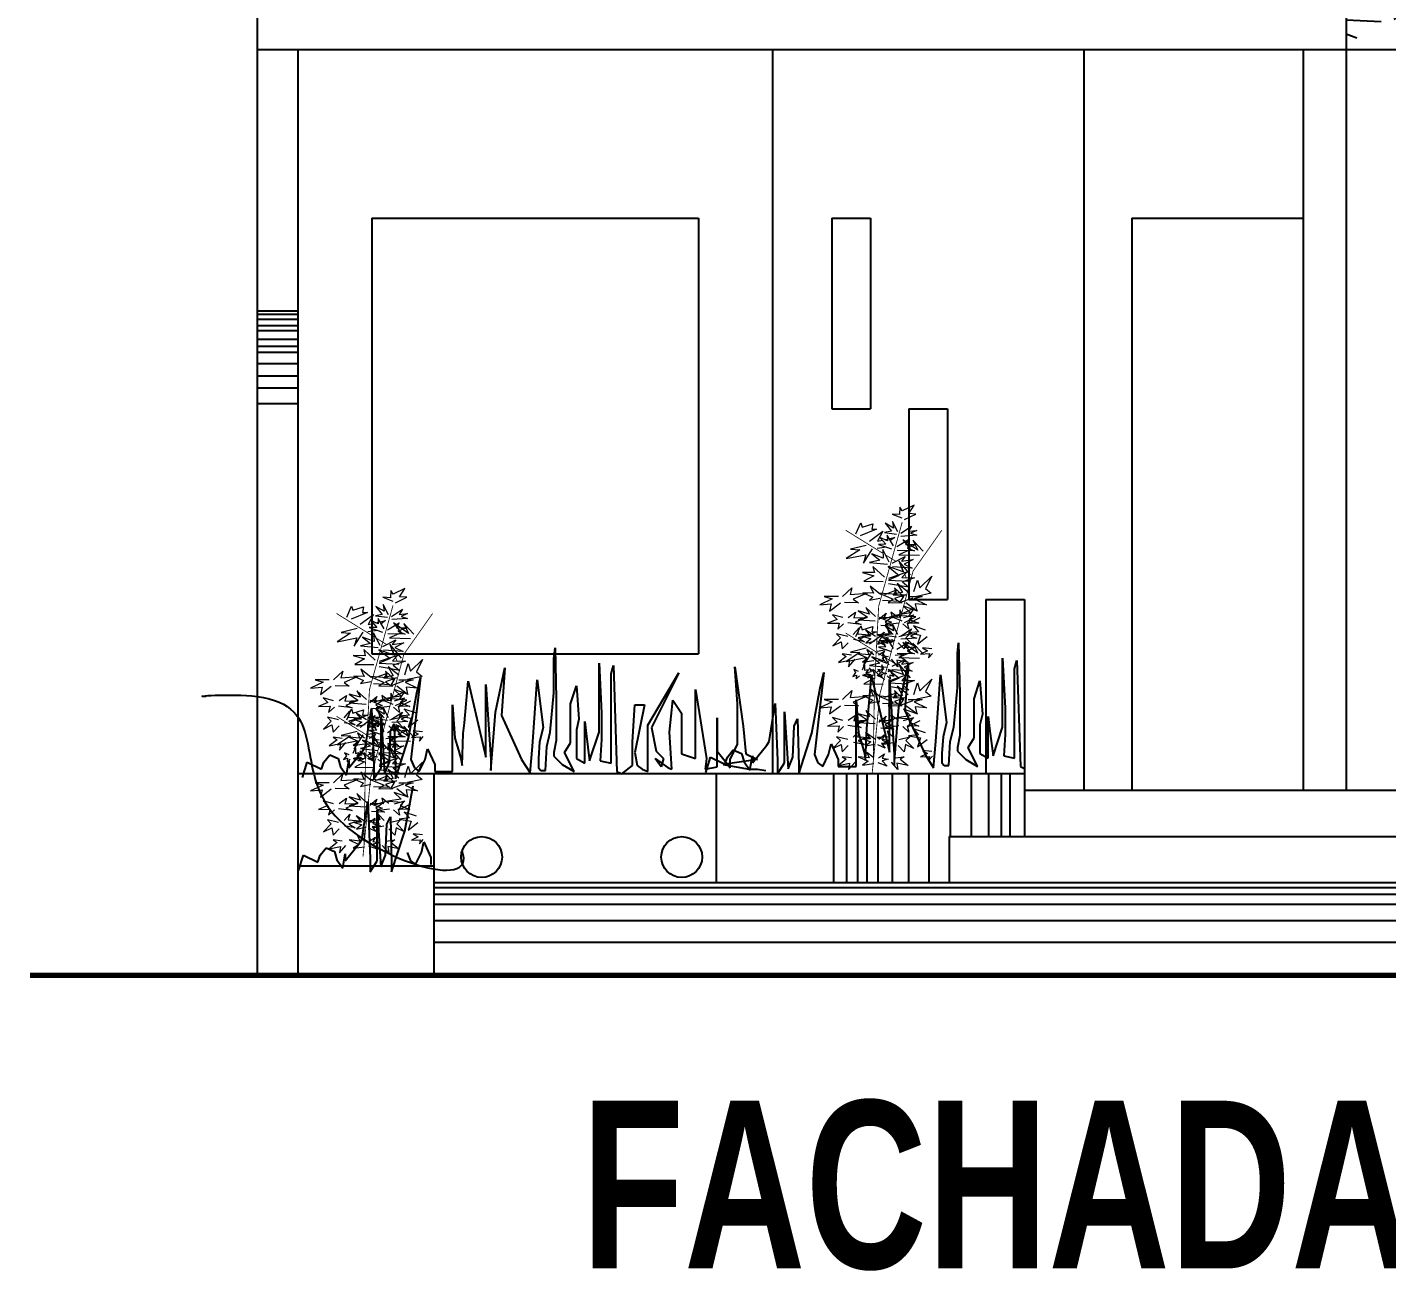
# Model space of a CAD drawing. Header units: millimetres. Extents: x 156.6 to 189.1, y 206.7 to 239.3.
# Drawn here: x 156.76 to 161.753, y 206.66 to 211.227 of the extents above; entities that cross this region are included whole.
import ezdxf

# ---------------------------------------------------------------- set-up
doc = ezdxf.new("R2010")
doc.units = ezdxf.units.MM
doc.header["$LTSCALE"] = 0.02
doc.layers.add('accesorios', color=250, linetype='Continuous', lineweight=5)
doc.layers.add('Vegetación', color=102, linetype='Continuous', lineweight=5)
doc.layers.add('VEGETACION', color=3, linetype='Continuous')
doc.layers.add('VENTANAS', color=153, linetype='Continuous')
doc.styles.add('Arch-Dim', font='cityb___.ttf', dxfattribs={"width": 0.75, "height": 0.05})

# ---------------------------------------------------------------- blocks, each defined once
blk = doc.blocks.new('rtse')
at = {"layer": 'Vegetación', "color": 102}
for points in [[(-176.7610718051758, 190.0551725056918), (-176.7211293246995, 190.0742324229216), (-176.7465472684519, 190.0760476508561), (-176.727483813628, 190.1050913396641), (-176.7692418589521, 190.0851238024874), (-176.7774119127283, 190.0987380359141), (-176.7783196951522, 190.0724171949873), (-176.8046454213285, 190.0742324229216), (-176.7701496473567, 190.0606181954746)], [(-176.9317351341102, 190.0052536657397), (-176.9144872441339, 190.0433735061792), (-176.9099483260339, 190.028851664765), (-176.8727291988097, 190.0406506582979), (-176.8763603344859, 190.0215907410681), (-176.8591124445097, 190.0215907410681), (-176.9163028149624, 189.9979927480225)], [(-176.8845303882621, 189.9798404387801), (-176.8373256364334, 190.0143298173711), (-176.8563890912573, 189.9789328248129), (-176.8387575570655, 189.9828794504723)], [(-176.7846741840806, 190.0125145894367), (-176.8037376389047, 190.048819195962), (-176.8001065032285, 190.0252212029165), (-176.8291555826572, 190.0424658922119), (-176.8073687745809, 190.0143298173711), (-176.8309711475048, 190.0097917415555), (-176.7892131021807, 190.0043460517726)], [(-176.7746885654568, 190.0070688996538), (-176.736561649828, 190.0324821206338), (-176.7474550508758, 190.0143298173711), (-176.7184059774278, 190.0170526652524), (-176.7401927855042, 190.0070688996538), (-176.7184059774278, 189.9998079759569), (-176.7737807770521, 189.9961775141084)], [(-176.8001065032285, 189.9635033694315), (-176.8218933113048, 189.9998079759569), (-176.820985528881, 189.9807480587271), (-176.8473112550573, 189.99254705226), (-176.8264322294048, 189.9689490592145), (-176.8527579555811, 189.9680414452472), (-176.8064609921569, 189.9526119838862)], [(-176.8300765683957, 189.9848225946287), (-176.8212734400277, 189.9867930784176)], [(-176.8149344315776, 189.9882119959736), (-176.7955675851285, 189.99254705226), (-176.8111322152292, 189.9818761450325)], [(-176.7883053197568, 189.9607805215503), (-176.7474550508758, 189.9852861345427), (-176.7574406754805, 189.96713383128), (-176.717498195004, 189.9689490592145), (-176.7519939689758, 189.9553348317674), (-176.726576031204, 189.9453510661689), (-176.7873975313523, 189.946258680136)], [(-176.6963148412551, 189.9446361084021), (-176.7317184036315, 189.9827559488415), (-176.7144705136553, 189.9473589562834), (-176.7671219660079, 189.984571176776), (-176.7407962398316, 189.9500818041646), (-176.7816465027319, 189.9319294949223), (-176.7081160247267, 189.9301142669879)], [(-176.89542378931, 189.9644109833987), (-176.9507985949149, 189.9507967559518), (-176.9181183798101, 189.9489815220377), (-176.9653231316389, 189.9181226052952), (-176.8963315717338, 189.9317368327422), (-176.9054094079339, 189.9026931499139), (-176.8736369812336, 189.9526119838862)], [(-176.8146310459331, 189.9054159918154), (-176.8373256364334, 189.9498891419845), (-176.8355100656049, 189.9199378392093), (-176.8763603344859, 189.9344596806235), (-176.8482190374811, 189.9126769155123), (-176.8836225998576, 189.9045083778482), (-176.820985528881, 189.8981550740981)], [(-176.8241526809477, 189.958508120661), (-176.8572968736812, 189.9535195978533)], [(-176.8046454213285, 189.9017855359466), (-176.7592562403282, 189.9253835289922), (-176.7719652122044, 189.9090464536639), (-176.7311149493041, 189.9144921494264), (-176.7628873760044, 189.8981550740981), (-176.7338382965757, 189.8845408466512), (-176.8028298564807, 189.8890789224668)], [(-176.8318789359095, 189.8536819299086), (-176.8718214163859, 189.8908941504012), (-176.8663747098813, 189.86911138529), (-176.90904054361, 189.8700189992573), (-176.8690980631335, 189.8582200057243), (-176.9035938430862, 189.8391600825148), (-176.8364178540095, 189.8382524685476)], [(-176.739888451427, 189.861135509806), (-176.7807387203081, 189.9101467298111), (-176.7662141776033, 189.8720268953514), (-176.818865629956, 189.8901791986141), (-176.7798309378841, 189.8593202818716), (-176.8179578475321, 189.8429832065433), (-176.7489662936078, 189.8393527446949)], [(-176.8164466107809, 189.8500514680602), (-176.7519939689758, 189.8718342331713), (-176.7710574297806, 189.8518666959946), (-176.7256682427995, 189.8509590820273), (-176.7683340765282, 189.8364372406132), (-176.7465472684519, 189.8182849373505), (-176.7767136150513, 189.8233117270935)], [(-176.7826675009883, 189.824303856938), (-176.8173543932048, 189.8300839308835)], [(-176.7483628392804, 189.801040248055), (-176.7864897489284, 189.8309915508303), (-176.7683340765282, 189.7992250141409), (-176.7991296539225, 189.7944472763466)], [(-176.7283915960518, 189.8028554759894), (-176.7156826241756, 189.8427905443632), (-176.7075125703994, 189.8155620894693), (-176.6657545250752, 189.8564047718103), (-176.6875413331515, 189.812839241588), (-176.6675700899229, 189.7965021722394), (-176.7184059774278, 189.785610786694)], [(-176.9928609623548, 189.7848958349068), (-177.0427890674359, 189.7848958349068), (-177.0146477704311, 189.7767272972427), (-177.0582213865837, 189.7558521460988), (-177.0182789061072, 189.7594826079473), (-177.0237256066312, 189.7340693809877), (-176.9855986969832, 189.7631130697958)], [(-176.9783364256309, 189.7848958349068), (-176.9456562165067, 189.8157547516494), (-176.9520106994545, 189.7921567586037), (-176.8920969757494, 189.7966948344195), (-176.9411172984067, 189.7758196832755), (-176.9229616260066, 189.7631130697958), (-176.971981942683, 189.7640206837629)], [(-176.8454956902096, 189.7928717103909), (-176.8818070350098, 189.8219153932194), (-176.8700058455574, 189.7965021722394), (-176.9072249787623, 189.7983174001738), (-176.8727291988097, 189.7828879447924), (-176.8836225998576, 189.771996559247), (-176.8473112550573, 189.7792574829439)], [(-176.7634908303317, 189.7848958349068), (-176.7961710394558, 189.8157547516494), (-176.7898165565081, 189.7921567586037), (-176.8497302802131, 189.7966948344195), (-176.8007099575559, 189.7758196832755), (-176.818865629956, 189.7631130697958), (-176.7698453132795, 189.7640206837629)], [(-176.8308084830188, 189.7929088260283), (-176.7897862017365, 189.8086013976129), (-176.8015578103908, 189.7907689334365), (-176.7569683695339, 189.7914822329602), (-176.7958503670328, 189.7782862037293), (-176.7805115988038, 189.7675867228317), (-176.8379427961873, 189.7707965706888)], [(-176.7721464575845, 189.7863309931458), (-176.764702940852, 189.785610786694), (-176.7783196951522, 189.7638280215829), (-176.7311149493041, 189.7810727108784)], [(-176.7489662936078, 189.7848958349068), (-176.6990381885267, 189.7848958349068), (-176.7271794855315, 189.7767272972427), (-176.6836058693788, 189.7558521460988), (-176.7235483498553, 189.7594826079473), (-176.7181016493315, 189.7340693809877), (-176.7562285589794, 189.7631130697958)], [(-176.958365188383, 189.7122866158765), (-176.9329472446305, 189.7304389251189), (-176.9383939451544, 189.7104713879421), (-176.8920969757494, 189.7122866158765), (-176.9347628094782, 189.695041926581), (-176.9129760014019, 189.6868733948966), (-176.9601807532308, 189.6932266986467)], [(-176.8627435801858, 189.7157244155449), (-176.8963315717338, 189.7465833322874), (-176.8836225998576, 189.723892953209), (-176.923565080334, 189.7347843387544), (-176.8927004360576, 189.7139091876105), (-176.923565080334, 189.703925422012), (-176.8636513626097, 189.7002949601635)], [(-176.7834620675796, 189.7122866158765), (-176.8088800113321, 189.7304389251189), (-176.8034333108082, 189.7104713879421), (-176.8497302802131, 189.7122866158765), (-176.8070644464844, 189.695041926581), (-176.8288512545607, 189.6868733948966), (-176.7816465027319, 189.6932266986467)], [(-176.7610718051758, 189.6946824030534), (-176.7211293246995, 189.7137423202832), (-176.7465472684519, 189.7155575482176), (-176.727483813628, 189.7446012370257), (-176.7692418589521, 189.724633699849), (-176.7774119127283, 189.7382479332757), (-176.7783196951522, 189.7119270923488), (-176.8046454213285, 189.7137423202832), (-176.7701496473567, 189.7001280928362)], [(-176.7147748417516, 189.7338767188076), (-176.764702940852, 189.751121408103), (-176.7401927855042, 189.7275234150575), (-176.7892131021807, 189.7202624913606), (-176.7338382965757, 189.7166320354917), (-176.7483628392804, 189.690311194565), (-176.7066047879754, 189.7111863397293)], [(-176.977428643207, 189.7113790019094), (-177.0137399880072, 189.7213627675078), (-176.9973998804548, 189.7050256981593), (-177.0309878779835, 189.6914114707122), (-176.9901376150833, 189.6923190846794), (-176.9955843156071, 189.6705363195684), (-176.9747052899547, 189.6895962367982)], [(-176.9317351341102, 189.6447635631013), (-176.9144872441339, 189.6828834035408), (-176.9099483260339, 189.6683615621266), (-176.8727291988097, 189.6801605556595), (-176.8763603344859, 189.6611006384297), (-176.8591124445097, 189.6611006384297), (-176.9163028149624, 189.6375026453841)], [(-176.8509423907335, 189.7057406499463), (-176.825524446981, 189.7266158010903), (-176.834602283181, 189.7075558778808), (-176.796475373533, 189.7184472634262), (-176.8291555826572, 189.6957568843478), (-176.7991987208047, 189.681235036954), (-176.8445879018049, 189.6839578848352)], [(-176.7846741840806, 189.6520244867983), (-176.8037376389047, 189.6883290933236), (-176.8001065032285, 189.6647311002781), (-176.8291555826572, 189.6819757895735), (-176.8073687745809, 189.6538397147327), (-176.8309711475048, 189.6493016389171), (-176.7892131021807, 189.6438559491342)], [(-176.7643986127557, 189.7113790019094), (-176.7280872679553, 189.7213627675078), (-176.7444273755078, 189.7050256981593), (-176.7108393779791, 189.6914114707122), (-176.7516896408793, 189.6923190846794), (-176.7462429403554, 189.6705363195684), (-176.7671219660079, 189.6895962367982)], [(-176.6875413331515, 189.667620809507), (-176.7302071608995, 189.6821426569008), (-176.7120514884994, 189.6612675057569), (-176.7474550508758, 189.6576370439084), (-176.7056970055516, 189.6503761202115), (-176.7156826241756, 189.6186095895019), (-176.6820946266469, 189.6449304304287)], [(-176.9601807532308, 189.6451230926087), (-176.9992154512833, 189.65419924424), (-176.9855986969832, 189.640585016793), (-177.0128322055834, 189.6124489479318), (-176.9837831261547, 189.6269707893461), (-176.9792442080547, 189.6015575623864), (-176.958365188383, 189.6233403274976)], [(-176.9411172984067, 189.6523840163057), (-176.9202382727543, 189.675074395384), (-176.926592755702, 189.65419924424), (-176.883926927954, 189.6514764023384), (-176.9238694084304, 189.640585016793), (-176.9020826003542, 189.6269707893461), (-176.9402095100021, 189.634231713043)], [(-176.8627435801858, 189.6449304304287), (-176.8981471425622, 189.6685284294538), (-176.8799914701621, 189.6467456643427), (-176.9081327611862, 189.6467456643427), (-176.8790836817575, 189.6367618927644), (-176.8972393541576, 189.6222400513502), (-176.8663747098813, 189.6285933551003)], [(-176.8845303882621, 189.6193503361417), (-176.8373256364334, 189.6538397147327), (-176.8563890912573, 189.6184427221745), (-176.8387575570655, 189.6223893478339)], [(-176.8007099575559, 189.6523840163057), (-176.8215889832083, 189.675074395384), (-176.8152345002606, 189.65419924424), (-176.8579003280086, 189.6514764023384), (-176.8179578475321, 189.640585016793), (-176.8397446556084, 189.6269707893461), (-176.8016177459605, 189.634231713043)], [(-176.8518501731573, 189.6458380443958), (-176.8327867183334, 189.6603598917897), (-176.8400489837049, 189.642207588527), (-176.8146310459331, 189.6331314368956), (-176.8418645545334, 189.6304085890144), (-176.8291555826572, 189.6140715136861), (-176.8545735264096, 189.6258705131987)], [(-176.8001065032285, 189.6030132667931), (-176.8218933113048, 189.6393178733185), (-176.820985528881, 189.6202579560887), (-176.8473112550573, 189.6320569496216), (-176.8264322294048, 189.608458956576), (-176.8527579555811, 189.6075513426088), (-176.8064609921569, 189.5921218812478)], [(-176.8149344315776, 189.6277218933351), (-176.7955675851285, 189.6320569496216), (-176.8111322152292, 189.6213860423941)], [(-176.7816465027319, 189.6451230926087), (-176.7426118046793, 189.65419924424), (-176.7562285589794, 189.640585016793), (-176.7289950503792, 189.6124489479318), (-176.7580441298078, 189.6269707893461), (-176.7625830479079, 189.6015575623864), (-176.7834620675796, 189.6233403274976)], [(-176.7746885654568, 189.6465787970154), (-176.736561649828, 189.6719920179954), (-176.7474550508758, 189.6538397147327), (-176.7184059774278, 189.6565625626139), (-176.7401927855042, 189.6465787970154), (-176.7184059774278, 189.6393178733185), (-176.7737807770521, 189.63568741147)], [(-176.9474717813544, 189.5797747972753), (-176.9792442080547, 189.5843128730909), (-176.9656274537546, 189.5752367214597), (-176.9928609623548, 189.5534539563485), (-176.9538262702829, 189.5616224940126), (-176.9574573999784, 189.5389321149343), (-176.9347628094782, 189.5652529558611)], [(-176.89542378931, 189.6039208807603), (-176.9507985949149, 189.5903066533133), (-176.9181183798101, 189.5884914193993), (-176.9653231316389, 189.5576325026568), (-176.8963315717338, 189.5712467301038), (-176.9054094079339, 189.5422030472754), (-176.8736369812336, 189.5921218812478)], [(-176.8690980631335, 189.580489755042), (-176.8936082244622, 189.5995496722719), (-176.885438170686, 189.580489755042), (-176.923565080334, 189.5841202109109), (-176.8890693063622, 189.5686907555295), (-176.90904054361, 189.5550765280824), (-176.8690980631335, 189.5605222178653)], [(-176.8146310459331, 189.544925889177), (-176.8373256364334, 189.5893990393461), (-176.8355100656049, 189.5594477365709), (-176.8763603344859, 189.5739695779851), (-176.8482190374811, 189.5521868128739), (-176.8836225998576, 189.5440182752098), (-176.820985528881, 189.5376649714597)], [(-176.8241526809477, 189.5980180180226), (-176.8572968736812, 189.5930294952149)], [(-176.8527579555811, 189.580489755042), (-176.8309711475048, 189.5941039824891), (-176.8400489837049, 189.578674521128), (-176.8182621756286, 189.5750440592796), (-176.8391412012811, 189.5695983694966), (-176.8218933113048, 189.5505384522668), (-176.8536657439858, 189.5623374457997)], [(-176.8300765683957, 189.6243324919903), (-176.8212734400277, 189.6263029757792)], [(-176.7943554746082, 189.5797747972753), (-176.7625830479079, 189.5843128730909), (-176.7761998022079, 189.5752367214597), (-176.7489662936078, 189.5534539563485), (-176.7880009856796, 189.5616224940126), (-176.7843698559842, 189.5389321149343), (-176.8070644464844, 189.5652529558611)], [(-176.7883053197568, 189.6002904189119), (-176.7474550508758, 189.6247960319043), (-176.7574406754805, 189.6066437286416), (-176.717498195004, 189.608458956576), (-176.7519939689758, 189.594844729129), (-176.726576031204, 189.5848609635305), (-176.7873975313523, 189.5857685774976)], [(-176.6963148412551, 189.5841460057637), (-176.7317184036315, 189.6222658462031), (-176.7144705136553, 189.5868688536449), (-176.7671219660079, 189.6240810741376), (-176.7407962398316, 189.5895917015262), (-176.7816465027319, 189.5714393922839), (-176.7081160247267, 189.5696241643495)], [(-176.6657545250752, 189.6022725141735), (-176.6984347341993, 189.605902976022), (-176.681186844223, 189.5950115964563), (-176.7047892231278, 189.5832125969437), (-176.6739245788514, 189.5850278308577), (-176.6766479261229, 189.5705059834638), (-176.6630311718229, 189.585935444825)], [(-176.9084370833019, 189.5280407293889), (-176.9011748179303, 189.5461930386312), (-176.9011748179303, 189.5271331154217), (-176.8875580576494, 189.5298559633029), (-176.8966358998302, 189.5180569637903), (-176.8857424928017, 189.5080731981919), (-176.9038981652018, 189.5117036600402)], [(-176.8333901726607, 189.5280407293889), (-176.8406524380324, 189.5461930386312), (-176.8406524380324, 189.5271331154217), (-176.8542691983131, 189.5298559633029), (-176.8451913561324, 189.5180569637903), (-176.8560847631608, 189.5080731981919), (-176.8379290907607, 189.5117036600402)], [(-176.739888451427, 189.5006454071676), (-176.7807387203081, 189.5496566271727), (-176.7662141776033, 189.511536792713), (-176.818865629956, 189.5296890959757), (-176.7798309378841, 189.4988301792332), (-176.8179578475321, 189.4824931039049), (-176.7489662936078, 189.4788626420565)], [(-176.8046454213285, 189.5412954333082), (-176.7592562403282, 189.5648934263538), (-176.7719652122044, 189.5485563510255), (-176.7311149493041, 189.554002046788), (-176.7628873760044, 189.5376649714597), (-176.7338382965757, 189.5240507440128), (-176.8028298564807, 189.5285888198284)], [(-176.9229616260066, 189.522595039606), (-176.9393017275783, 189.5289483493357), (-176.9329472446305, 189.5189645777575), (-176.9429328632544, 189.5053503503106), (-176.9293161089543, 189.5098884261262), (-176.9302238913781, 189.4971818126465), (-176.9193304903304, 189.5071655842246)], [(-176.8318789359095, 189.4931918272702), (-176.8718214163859, 189.5304040477628), (-176.8663747098813, 189.5086212826516), (-176.90904054361, 189.5095288966189), (-176.8690980631335, 189.4977299030859), (-176.9035938430862, 189.4786699798764), (-176.8364178540095, 189.4777623659092)], [(-176.8709136279813, 189.5224023774259), (-176.885438170686, 189.5351089909057), (-176.8781758993336, 189.5214947634587), (-176.8963315717338, 189.5169566876431), (-176.8808992525859, 189.5124186118274), (-176.889977088786, 189.5006196123148), (-176.8718214163859, 189.5078805360118)], [(-176.8563890912573, 189.5224023774259), (-176.8373256364334, 189.5314785290573), (-176.8418645545334, 189.5196795355243), (-176.8237088821333, 189.5151414597086), (-176.8436801193811, 189.5124186118274), (-176.8400489837049, 189.5006196123148), (-176.8572968736812, 189.5087881499789)], [(-176.818865629956, 189.522595039606), (-176.8025255283844, 189.5289483493357), (-176.8088800113321, 189.5189645777575), (-176.7988943927082, 189.5053503503106), (-176.8125111470083, 189.5098884261262), (-176.8116033645844, 189.4971818126465), (-176.8224967656321, 189.5071655842246)], [(-176.8164466107809, 189.4895613654218), (-176.7519939689758, 189.5113441305329), (-176.7710574297806, 189.4913765933562), (-176.7256682427995, 189.4904689793889), (-176.7683340765282, 189.4759471379747), (-176.7465472684519, 189.457794834712), (-176.7767136150513, 189.4628216244551)], [(-176.7283915960518, 189.442365373351), (-176.7156826241756, 189.4823004417248), (-176.7075125703994, 189.4550719868309), (-176.6657545250752, 189.4959146691719), (-176.6875413331515, 189.4523491389496), (-176.6675700899229, 189.436012069601), (-176.7184059774278, 189.4251206840556)], [(-176.9783364256309, 189.4244057322684), (-176.9456562165067, 189.455264649011), (-176.9520106994545, 189.4316666559653), (-176.8920969757494, 189.4362047317811), (-176.9411172984067, 189.4153295806371), (-176.9229616260066, 189.4026229671574), (-176.971981942683, 189.4035305811245)], [(-176.8454956902096, 189.4323816077525), (-176.8818070350098, 189.461425290581), (-176.8700058455574, 189.436012069601), (-176.9072249787623, 189.4378272975354), (-176.8727291988097, 189.422397842154), (-176.8836225998576, 189.4115064566086), (-176.8473112550573, 189.4187673803055)], [(-176.7634908303317, 189.4244057322684), (-176.7961710394558, 189.455264649011), (-176.7898165565081, 189.4316666559653), (-176.8497302802131, 189.4362047317811), (-176.8007099575559, 189.4153295806371), (-176.818865629956, 189.4026229671574), (-176.7698453132795, 189.4035305811245)], [(-176.8308084830188, 189.4324187233898), (-176.7897862017365, 189.4481112949745), (-176.8015578103908, 189.430278830798), (-176.7569683695339, 189.4309921303218), (-176.7958503670328, 189.4177961010909), (-176.7805115988038, 189.4070966201933), (-176.8379427961873, 189.4103064680504)], [(-176.7826675009883, 189.4638137542996), (-176.8173543932048, 189.4695938282451)], [(-176.7483628392804, 189.4405501454166), (-176.7864897489284, 189.4705014481919), (-176.7683340765282, 189.4387349115025), (-176.7991296539225, 189.4339571737082)], [(-176.9928609623548, 189.4244057322684), (-177.0427890674359, 189.4244057322684), (-177.0146477704311, 189.4162371946043), (-177.0582213865837, 189.3953620434604), (-177.0182789061072, 189.3989925053089), (-177.0237256066312, 189.3735792783493), (-176.9855986969832, 189.4026229671574)], [(-176.7721464575845, 189.4258408905073), (-176.764702940852, 189.4251206840556), (-176.7783196951522, 189.4033379189445), (-176.7311149493041, 189.42058260824)], [(-176.7489662936078, 189.4244057322684), (-176.6990381885267, 189.4244057322684), (-176.7271794855315, 189.4162371946043), (-176.6836058693788, 189.3953620434604), (-176.7235483498553, 189.3989925053089), (-176.7181016493315, 189.3735792783493), (-176.7562285589794, 189.4026229671574)], [(-176.977428643207, 189.350888899271), (-177.0137399880072, 189.3608726648694), (-176.9973998804548, 189.3445355955209), (-177.0309878779835, 189.3309213680738), (-176.9901376150833, 189.331828982041), (-176.9955843156071, 189.3100462169299), (-176.9747052899547, 189.3291061341598)], [(-176.958365188383, 189.3517965132381), (-176.9329472446305, 189.3699488224805), (-176.9383939451544, 189.3499812853037), (-176.8920969757494, 189.3517965132381), (-176.9347628094782, 189.3345518239426), (-176.9129760014019, 189.3263832922582), (-176.9601807532308, 189.3327365960083)], [(-176.8627435801858, 189.3552343129065), (-176.8963315717338, 189.386093229649), (-176.8836225998576, 189.3634028505706), (-176.923565080334, 189.374294236116), (-176.8927004360576, 189.3534190849721), (-176.923565080334, 189.3434353193736), (-176.8636513626097, 189.3398048575251)], [(-176.8509423907335, 189.3452505473079), (-176.825524446981, 189.3661256984519), (-176.834602283181, 189.3470657752424), (-176.796475373533, 189.3579571607877), (-176.8291555826572, 189.3352667817094), (-176.7991987208047, 189.3207449343155), (-176.8445879018049, 189.3234677821968)], [(-176.7834620675796, 189.3517965132381), (-176.8088800113321, 189.3699488224805), (-176.8034333108082, 189.3499812853037), (-176.8497302802131, 189.3517965132381), (-176.8070644464844, 189.3345518239426), (-176.8288512545607, 189.3263832922582), (-176.7816465027319, 189.3327365960083)], [(-176.7147748417516, 189.3733866161692), (-176.764702940852, 189.3906313054646), (-176.7401927855042, 189.3670333124191), (-176.7892131021807, 189.3597723887222), (-176.7338382965757, 189.3561419328533), (-176.7483628392804, 189.3298210919266), (-176.7066047879754, 189.3506962370909)], [(-176.7643986127557, 189.350888899271), (-176.7280872679553, 189.3608726648694), (-176.7444273755078, 189.3445355955209), (-176.7108393779791, 189.3309213680738), (-176.7516896408793, 189.331828982041), (-176.7462429403554, 189.3100462169299), (-176.7671219660079, 189.3291061341598)], [(-176.9411172984067, 189.2918939136673), (-176.9202382727543, 189.3145842927456), (-176.926592755702, 189.2937091416016), (-176.883926927954, 189.2909862997), (-176.9238694084304, 189.2800949141546), (-176.9020826003542, 189.2664806867077), (-176.9402095100021, 189.2737416104046)], [(-176.8627435801858, 189.2844403277903), (-176.8981471425622, 189.3080383268154), (-176.8799914701621, 189.2862555617043), (-176.9081327611862, 189.2862555617043), (-176.8790836817575, 189.276271790126), (-176.8972393541576, 189.2617499487118), (-176.8663747098813, 189.2681032524619)], [(-176.8007099575559, 189.2918939136673), (-176.8215889832083, 189.3145842927456), (-176.8152345002606, 189.2937091416016), (-176.8579003280086, 189.2909862997), (-176.8179578475321, 189.2800949141546), (-176.8397446556084, 189.2664806867077), (-176.8016177459605, 189.2737416104046)], [(-176.8518501731573, 189.2853479417574), (-176.8327867183334, 189.2998697891513), (-176.8400489837049, 189.2817174858886), (-176.8146310459331, 189.2726413342572), (-176.8418645545334, 189.269918486376), (-176.8291555826572, 189.2535814110477), (-176.8545735264096, 189.2653804105603)], [(-176.6875413331515, 189.3071307068686), (-176.7302071608995, 189.3216525542624), (-176.7120514884994, 189.3007774031185), (-176.7474550508758, 189.29714694127), (-176.7056970055516, 189.2898860175731), (-176.7156826241756, 189.2581194868634), (-176.6820946266469, 189.2844403277903)], [(-176.9601807532308, 189.2846329899702), (-176.9992154512833, 189.2937091416016), (-176.9855986969832, 189.2800949141546), (-177.0128322055834, 189.2519588452934), (-176.9837831261547, 189.2664806867077), (-176.9792442080547, 189.241067459748), (-176.958365188383, 189.2628502248592)], [(-176.7816465027319, 189.2846329899702), (-176.7426118046793, 189.2937091416016), (-176.7562285589794, 189.2800949141546), (-176.7289950503792, 189.2519588452934), (-176.7580441298078, 189.2664806867077), (-176.7625830479079, 189.241067459748), (-176.7834620675796, 189.2628502248592)], [(-176.9474717813544, 189.2192846946369), (-176.9792442080547, 189.2238227704525), (-176.9656274537546, 189.2147466188213), (-176.9928609623548, 189.1929638537101), (-176.9538262702829, 189.2011323913742), (-176.9574573999784, 189.1784420122959), (-176.9347628094782, 189.2047628532227)], [(-176.8690980631335, 189.2199996524036), (-176.8936082244622, 189.2390595696335), (-176.885438170686, 189.2199996524036), (-176.923565080334, 189.2236301082725), (-176.8890693063622, 189.2082006528911), (-176.90904054361, 189.194586425444), (-176.8690980631335, 189.2000321152269)], [(-176.8527579555811, 189.2199996524036), (-176.8309711475048, 189.2336138798507), (-176.8400489837049, 189.2181844184896), (-176.8182621756286, 189.2145539566412), (-176.8391412012811, 189.2091082668582), (-176.8218933113048, 189.1900483496284), (-176.8536657439858, 189.2018473431613)], [(-176.7943554746082, 189.2192846946369), (-176.7625830479079, 189.2238227704525), (-176.7761998022079, 189.2147466188213), (-176.7489662936078, 189.1929638537101), (-176.7880009856796, 189.2011323913742), (-176.7843698559842, 189.1784420122959), (-176.8070644464844, 189.2047628532227)], [(-176.6657545250752, 189.2417824115351), (-176.6984347341993, 189.2454128733836), (-176.681186844223, 189.2345214938179), (-176.7047892231278, 189.2227224943053), (-176.6739245788514, 189.2245377282193), (-176.6766479261229, 189.2100158808254), (-176.6630311718229, 189.2254453421866)]]:
    blk.add_lwpolyline(points, dxfattribs=at)
at = {"layer": 'Vegetación', "color": 102, "const_width": 0.00288}
for points in [[(-176.8365119687017, 189.9364661412361), (-176.9676750443229, 190.0177721596852)], [(-176.8747291893019, 189.1646918748903), (-176.8475458564288, 189.4435209882235), (-176.7310880164486, 189.8749076626224), (-176.6304308191393, 190.0177941539157)], [(-176.8709136279813, 189.2038294444026), (-176.8663747098813, 189.4824673090522), (-176.8518501731573, 189.751121408103), (-176.7692418589521, 190.0460963540604)], [(-176.7915491210323, 189.9085943480137), (-176.8276830877623, 189.9309932506902)], [(-176.7623058807466, 189.8683491634262), (-176.7699446477295, 189.8869158235206)], [(-176.7553957527046, 189.8515535210336), (-176.7602024123012, 189.8632365079764)], [(-176.8365119687017, 189.5759760385977), (-176.9676750443229, 189.6572820570468)], [(-176.7915491210323, 189.5481042453753), (-176.8276830877623, 189.5705031480518)], [(-176.7623058807466, 189.5078590607878), (-176.7699446477295, 189.5264257208822)], [(-176.7553957527046, 189.4910634183952), (-176.7602024123012, 189.502746405338)]]:
    blk.add_lwpolyline(points, dxfattribs=at)

msp = doc.modelspace()

# ---------------------------------------------------------------- hatches: boundary and pattern name
h = msp.add_hatch()
h.set_pattern_fill('GRAVEL,_I', color=256, scale=0.03, style=2)
h.set_pattern_definition([(228.0128, (0.54864, 0.7619999999999999), (-6.096005179768802, -6.858008426853773), [0.1025163, -10.14915]), (184.9697, (0.4800599999999999, 0.6858), (9.144014791853737, 0.7619946226162374), [0.1759215, -17.4162]), (132.5104, (0.3048, 0.6705599999999998), (7.619994455499508, -8.382008187738123), [0.1240446, -12.28041]), (267.2737, (0.00762, 0.4800599999999999), (0.7619966912484517, 15.23999509600993), [0.1602015, -15.85992]), (292.8337, (0, 0.32004), (-3.810010816650571, 9.144005199015334), [0.1570902, -15.55194]), (357.2737, (0.06096, 0.17526), (-15.23999509600993, 0.7619966912484525), [0.1602015, -15.85992]), (37.6942, (0.22098, 0.16764), (-9.906006258371981, -7.619993207095467), [0.2118582, -20.97393]), (72.2553, (0.38862, 0.29718), (5.334010669640159, 16.76400486181092), [0.200016, -19.80159]), (121.4296, (0.4495799999999999, 0.48768), (-6.096001570579345, 9.905988347991807), [0.1607439, -15.91365]), (175.2364, (0.36576, 0.6248400000000001), (8.381993415916336, -0.7619928488163467), [0.1835139, -8.99217]), (222.3974, (0.18288, 0.64008), (-9.144000275171912, -8.38198909519109), [0.2373234, -23.49504]), (138.8141, (0.7619999999999999, 0.47244), (-5.333996602267421, 4.571992967137201), [0.0810015, -8.019179999999999]), (171.4692, (0.70104, 0.52578), (9.90598487867742, -1.524003840013709), [0.1541046, -15.25638]), (225, (0.54864, 0.54864), (-1.06581410364015e-16, -0.7619994806100592), [0.1077627, -0.9698669999999999]), (203.1986, (0.4953, 0.64008), (3.81001284767725, 1.524006682291879), [0.05803229999999999, -5.745179999999999]), (291.8014, (0.44196, 0.61722), (-0.7620005345683527, 2.286001472619559), [0.08206979999999998, -4.02144]), (30.9638, (0.47244, 0.5410200000000001), (2.285997586442468, 1.524001187598166), [0.133296, -4.309889999999999]), (161.5651, (0.5867399999999999, 0.6096), (1.524000695454294, -0.761998866739523), [0.0963861, -2.31327]), (16.38950000000001, (0, 0.61722), (7.620004204190805, 2.285995244990341), [0.1350264, -13.36764]), (70.3462, (0.12954, 0.65532), (-3.047991506602952, -8.3819881465635), [0.1132797, -11.21466]), (293.1986, (0.5867399999999999, 0.7619999999999999), (-1.524006682291879, 3.81001284767725), [0.116064, -5.68716]), (343.6105, (0.6324599999999999, 0.65532), (-7.620004204190805, 2.285995244990343), [0.1350264, -13.36764]), (339.444, (0, 0.14478), (-3.810004729276773, 1.523998150815041), [0.1302105, -6.380310000000001]), (294.7751, (0.12192, 0.09906), (-3.809991121088052, 8.381996107847002), [0.1091016, -10.80108]), (66.80140000000002, (0.59436, 0), (1.52400668229188, 3.810012847677249), [0.116064, -5.68716]), (17.354, (0.64008, 0.10668), (-9.906000534557988, -3.04799540268169), [0.1277349, -12.64572]), (69.444, (0.22098, 0), (-1.523998150815043, -3.810004729276772), [0.0651054, -6.44544]), (101.3099, (0.54864, 0), (-0.7619962388662045, 3.047990238270786), [0.0388545, -3.8466]), (165.9638, (0.5410200000000001, 0.0381), (2.286001606409152, -0.7619986812370925), [0.1570902, -2.984715]), (186.0090000000001, (0.38862, 0.0762), (7.619988763328384, 0.7619982205643575), [0.1455801, -14.41242]), (303.6901, (0.47244, 0.47244), (-0.7620002613921697, 1.523998529769552), [0.1098972, -2.637534]), (353.1572, (0.5334, 0.3809999999999999), (12.95400535699303, -1.524006825496452), [0.1918671, -18.9948]), (60.94540000000001, (0.7239, 0.35814), (-3.047992909748727, -5.333987283250237), [0.07845239999999999, -7.76682]), (90, (0.7619999999999999, 0.42672), (-0.7619999999999999, 0.7619999999999999), [0.04572, -0.7162799999999999]), (120.2564, (0.37338, 0.09906), (3.047993540050833, -5.333997309743268), [0.1058601, -10.48017]), (48.01280000000001, (0.32004, 0.1905), (6.096005179768801, 6.858008426853774), [0.2050329, -10.04664]), (0, (0.4572, 0.3429), (0.7619999999999999, 0.7619999999999999), [0.19812, -0.5638799999999999]), (325.3048, (0.65532, 0.3429), (-7.619986797286106, 5.334000507145429), [0.120483, -11.92779]), (254.0546, (0.75438, 0.27432), (-0.7620019439104423, -3.048007260961088), [0.1109487, -5.43651]), (207.646, (0.7239, 0.16764), (-14.47799491470682, -7.620004792417017), [0.1806435, -17.88375]), (175.4261, (0.5638799999999999, 0.08381999999999998), (-9.906002281424254, 0.7619963133658386), [0.1911087, -18.91974]), (175.4261, (0.5638799999999999, 0.08381999999999998), (-9.906002281424254, 0.7619963133658386), [0.1911087, -18.91974])])
h.paths.add_polyline_path([(163.6035436546928, 213.9958254925263), (161.6035436546928, 213.9958254925263), (161.6035436546929, 211.1458254925262), (163.6035436546928, 211.1458254925262)])

# ---------------------------------------------------------------- linework, layer by layer
for p, q in [((157.6035436546928, 214.7095858889762), (157.6035436546928, 207.7458254925263)), ((161.6035436546928, 214.7095858889761), (161.6035436546928, 208.4258254925263)), ((157.6035436546928, 211.1458254925262), (163.6035436546928, 211.1458254925262)), ((157.7535436546929, 211.1458254925262), (157.7535436546929, 207.7458254925263)), ((159.4965041638693, 211.1458254925262), (159.4965041638692, 208.4858254925262)), ((160.6403708563283, 211.1458254925262), (160.6403708563283, 208.4258254925262)), ((161.4452548464672, 211.1458254925262), (161.4452548464672, 208.4258254925262)), ((160.817147551625, 210.5258254925262), (161.4452548464672, 210.5258254925262)), ((160.817147551625, 210.5258254925263), (160.817147551625, 208.4258254925262)), ((157.6035436546929, 210.1858254925262), (157.7535436546929, 210.1858254925262)), ((157.6035436546928, 210.1736616031844), (157.7535436546929, 210.1736616031844)), ((157.6035436546928, 210.1545340501465), (157.7535436546929, 210.1545340501465)), ((157.6035436546928, 210.132218495608), (157.7535436546929, 210.132218495608)), ((157.6035436546928, 210.11309094257), (157.7535436546929, 210.11309094257)), ((157.6035436546928, 210.0812116115125), (157.7535436546929, 210.0812116115125)), ((157.6035436546928, 210.0557081694648), (157.7535436546929, 210.0557081694648)), ((157.6035436546928, 210.0333926149262), (157.7535436546929, 210.0333926149262)), ((157.6035436546928, 209.9919495073497), (157.7535436546929, 209.9919495073497)), ((157.6035436546928, 209.9473185122641), (157.7535436546929, 209.9473185122641)), ((157.6035436546928, 209.902687403187), (157.7535436546929, 209.902687403187)), ((157.6035436546928, 209.8458254925262), (157.7535436546929, 209.8458254925262)), ((160.4219909006921, 208.4858254925263), (157.7535436546929, 208.4858254925263)), ((158.2535436546929, 208.4858254925262), (158.2535436546929, 207.7458254925263)), ((159.289397382683, 208.4858254925261), (159.289397382683, 208.0858254925262)), ((159.7211320407856, 208.4858254925263), (159.7211320407856, 208.0858254925262)), ((159.7211320407856, 208.4858254925263), (159.7211320407856, 208.0858254925262)), ((159.7211320407856, 208.4858254925263), (159.7211320407856, 208.0858254925262)), ((159.7689034838073, 208.4858254925263), (159.7689034838073, 208.0858254925262)), ((159.8092449733971, 208.4858254925263), (159.8092449733971, 208.0858254925262)), ((159.8092449733971, 208.4858254925263), (159.8092449733971, 208.0858254925262)), ((159.8092449733971, 208.4858254925263), (159.8092449733971, 208.0858254925262)), ((159.8438235450813, 208.4858254925263), (159.8438235450813, 208.0858254925262)), ((159.8438235450813, 208.4858254925263), (159.8438235450813, 208.0858254925262)), ((159.8841650346711, 208.4858254925263), (159.8841650346711, 208.0858254925262)), ((159.9360328921974, 208.4858254925263), (159.9360328921974, 208.0858254925262)), ((159.9965451265821, 208.4858254925263), (159.9965451265821, 208.0858254925262)), ((160.0715614707389, 208.4858254925263), (160.0715614707389, 208.0858254925262)), ((160.1492667080829, 208.4858254925263), (160.1492667080829, 208.2558254925262)), ((160.2270684943724, 208.4858254925263), (160.2270684943724, 208.2558254925262)), ((160.2904621877099, 208.4858254925263), (160.2904621877099, 208.2558254925262)), ((160.2904621877099, 208.4858254925263), (160.2904621877099, 208.2558254925262)), ((160.336566861268, 208.4858254925263), (160.336566861268, 208.2558254925262)), ((160.3682637079367, 208.4858254925263), (160.3682637079367, 208.2558254925262)), ((160.4219909006921, 208.4858254925263), (160.4219909006921, 208.2558254925262)), ((160.4219909006921, 208.4858254925263), (160.4219909006921, 208.2558254925262)), ((160.4219909006921, 208.4258254925262), (161.8973403654117, 208.4258254925263)), ((160.1453961094977, 208.2558254925262), (162.1415800483324, 208.2558254925262)), ((160.1453961094977, 208.2558254925262), (160.1453961094977, 208.0858254925262)), ((158.2535436546929, 208.1458254925262), (157.7535436546929, 208.1458254925262)), ((158.2535436546929, 208.0858254925262), (164.4535436546928, 208.0858254925262)), ((158.2535436546929, 208.068490625596), (164.4535436546928, 208.0684906255959)), ((158.2535436546929, 208.0440677093903), (164.4535436546928, 208.0440677093903)), ((158.2535436546929, 208.0074334490734), (164.4535436546928, 208.0074334490734)), ((158.2535436546929, 207.9463763865423), (164.4535436546928, 207.9463763865423)), ((158.2535436546929, 207.8670021368571), (164.4535436546928, 207.8670021368571))]:
    msp.add_line(p, q)
at = {"const_width": 0.02}
msp.add_lwpolyline([(156.7695054809284, 207.7458254925263), (165.0430039839176, 207.7458254925263)], dxfattribs=at)
for centre in [(158.4285590294317, 208.1799305241352), (159.1632878955147, 208.1799305241352)]:
    msp.add_circle(centre, 0.075)
at = {"start_tangent": (-0.9999994799821387, 0.001019821284539198), "end_tangent": (-0.361373442046846, 0.932421168455122)}
msp.add_spline([(157.4166875472291, 208.769307558057), (157.6035436546928, 208.769307558057), (157.877180606348, 208.3472601373046), (158.356791064544, 208.201710313296)], degree=3, dxfattribs=at)
at = {"layer": 'VEGETACION', "color": 96}
for p, q in [((158.6937250665312, 208.9092031778287), (158.6981017411969, 208.948549751541)), ((158.6981017411969, 208.948549751541), (158.7024784158625, 208.7605601047791)), ((160.1756787199854, 208.9274330017088), (160.1800553946511, 208.966779575421)), ((160.1800553946511, 208.966779575421), (160.1844320693167, 208.7787899286591)), ((158.6937250665312, 208.7824195023225), (158.6937250665312, 208.9092031778287)), ((158.8600383086064, 208.6993543777133), (158.8600383086064, 208.8917157574699)), ((158.8600383086064, 208.8917157574699), (158.8687916579377, 208.7080980878927)), ((158.9038050552631, 208.8523689395677), (158.9125584045945, 208.8829720472905)), ((158.9125584045945, 208.8829720472905), (158.9256884285915, 208.4938775547826)), ((159.9612220565879, 208.7306996447675), (159.9962354539133, 208.8924581609912)), ((159.9962354539133, 208.8924581609912), (159.9831054299163, 208.7175842015934)), ((160.1756787199854, 208.8006493262026), (160.1756787199854, 208.9274330017088)), ((160.3419919620605, 208.7175842015934), (160.3419919620605, 208.90994558135)), ((160.3419919620605, 208.90994558135), (160.3507453113919, 208.7263279117728)), ((160.3857587087173, 208.8705987634477), (160.3945120580487, 208.9012018711706)), ((160.3945120580487, 208.9012018711706), (160.4076420820457, 208.5121073786627)), ((158.2035382944166, 208.8392534963936), (158.1685248970912, 208.5375958614896)), ((158.1904082704196, 208.7824195023225), (158.2035382944166, 208.8392534963936)), ((158.4792684031337, 208.7124698208874), (158.5142818004591, 208.8742283371112)), ((158.5142818004591, 208.8742283371112), (158.5011517764621, 208.6993543777133)), ((158.614944922549, 208.5856863895712), (158.6324516212117, 208.8305097862142)), ((158.6324516212117, 208.8305097862142), (158.6543349945401, 208.6556358268163)), ((158.9038050552631, 208.6512640938217), (158.9038050552631, 208.8523689395677)), ((159.0394819698991, 208.6643795369957), (159.153275115986, 208.8567409167524)), ((159.153275115986, 208.8567409167524), (159.0526119938962, 208.6556358268163)), ((159.3589784300522, 208.8786000701059), (159.3896151527119, 208.660007804001)), ((159.3677317793835, 208.7430729286103), (159.3589784300522, 208.8786000701059)), ((159.6854919478708, 208.8574833202737), (159.6504785505454, 208.5558256853697)), ((159.6723619238738, 208.8006493262026), (159.6854919478708, 208.8574833202737)), ((159.8474285152802, 208.6913530710552), (159.8605585392772, 208.8443678770996)), ((159.8605585392772, 208.8443678770996), (159.9262086592624, 208.5645693955491)), ((159.9262086592624, 208.8312521897355), (159.9437153579252, 208.5558256853697)), ((159.9262086592624, 208.5645693955491), (159.9262086592624, 208.8312521897355)), ((160.0968985760032, 208.6039162134513), (160.1144052746659, 208.8487396100943)), ((160.1144052746659, 208.8487396100943), (160.1362886479943, 208.6738656506964)), ((160.3857587087173, 208.6694939177017), (160.3857587087173, 208.8705987634477)), ((158.1597715477599, 208.6162892531041), (158.1904082704196, 208.7824195023225)), ((158.365474861826, 208.6731232471751), (158.3786048858231, 208.8261380532195)), ((158.3786048858231, 208.8261380532195), (158.4442550058082, 208.546339571669)), ((158.4442550058082, 208.8130223658554), (158.461761704471, 208.5375958614896)), ((158.4442550058082, 208.546339571669), (158.4442550058082, 208.8130223658554)), ((158.6805950425342, 208.6381484064576), (158.6937250665312, 208.7824195023225)), ((158.7549985118508, 208.7430729286103), (158.7768818851792, 208.8086506328607)), ((158.7768818851792, 208.8086506328607), (158.7856352345106, 208.6862386903493)), ((159.2145485613055, 208.7955349454967), (159.2539386332966, 208.5419678386743)), ((159.2145485613055, 208.6906106675339), (159.2145485613055, 208.7955349454967)), ((159.6417252012141, 208.6345190769842), (159.6723619238738, 208.8006493262026)), ((160.1625486959884, 208.6563782303377), (160.1756787199854, 208.8006493262026)), ((160.236952165305, 208.7613027524904), (160.2588355386333, 208.8268804567408)), ((160.2588355386333, 208.8268804567408), (160.2675888879647, 208.7044685142293)), ((158.3217081151693, 208.7387009514256), (158.3304614645006, 208.6162892531041)), ((158.3217081151693, 208.6206609860988), (158.3217081151693, 208.7387009514256)), ((158.7024784158625, 208.7605601047791), (158.7024784158625, 208.7080980878927)), ((158.7549985118508, 208.7124698208874), (158.7549985118508, 208.7430729286103)), ((158.9825851992453, 208.60317356574), (158.9913385485767, 208.7387009514256)), ((159.0263519459021, 208.7387009514256), (158.9913385485767, 208.5638269920277)), ((158.9913385485767, 208.7387009514256), (159.0263519459021, 208.7387009514256)), ((159.1182617186606, 208.6381484064576), (159.1313917426576, 208.7561883717844)), ((159.1313917426576, 208.7561883717844), (159.1620284653174, 208.7080980878927)), ((159.3677317793835, 208.5944300997506), (159.3677317793835, 208.7430729286103)), ((159.4841649132497, 208.6039162134513), (159.5060482865781, 208.7438153321316)), ((159.5060482865781, 208.7438153321316), (159.5148016359094, 208.5339665320162)), ((159.8036617686234, 208.7569307753057), (159.8124151179548, 208.6345190769842)), ((159.8036617686234, 208.6388908099789), (159.8036617686234, 208.7569307753057)), ((159.9437153579252, 208.5164791116574), (159.9612220565879, 208.7306996447675)), ((160.1844320693167, 208.7787899286591), (160.1844320693167, 208.7263279117728)), ((160.236952165305, 208.7306996447675), (160.236952165305, 208.7613027524904)), ((160.236952165305, 208.6170316566254), (160.236952165305, 208.7306996447675)), ((158.0022112597955, 208.5856863895712), (158.0240946331239, 208.7255855082515)), ((158.0240946331239, 208.7255855082515), (158.0328479824552, 208.5157367081361)), ((158.0591080304493, 208.6949824005286), (158.0722380544463, 208.4851338446032)), ((158.0591080304493, 208.5069929979567), (158.0591080304493, 208.6949824005286)), ((158.461761704471, 208.4982492877773), (158.4792684031337, 208.7124698208874)), ((158.5011517764621, 208.6993543777133), (158.5755548505578, 208.5375958614896)), ((158.7024784158625, 208.7080980878927), (158.7024784158625, 208.6075455429247)), ((158.7549985118508, 208.5988018327453), (158.7549985118508, 208.7124698208874)), ((158.7856352345106, 208.6862386903493), (158.7768818851792, 208.646892116637)), ((158.8600383086064, 208.6381484064576), (158.8600383086064, 208.6993543777133)), ((158.8687916579377, 208.7080980878927), (158.8687916579377, 208.6337766734629)), ((159.1620284653174, 208.7080980878927), (159.1620284653174, 208.5813144123865)), ((159.2145485613055, 208.6294046962782), (159.2145485613055, 208.6906106675339)), ((159.2933287052877, 208.6906106675339), (159.2933287052877, 208.5681989692124)), ((159.2933287052877, 208.5113649751414), (159.2933287052877, 208.6906106675339)), ((159.5410616839035, 208.7132122244087), (159.5541917079005, 208.5033636684833)), ((159.5410616839035, 208.5252228218368), (159.5410616839035, 208.7132122244087)), ((159.5760750812289, 208.6607502075224), (159.5892051052259, 208.6869813380605)), ((159.5892051052259, 208.6869813380605), (159.5935817798916, 208.5164791116574)), ((159.8430518406145, 208.6520064973429), (159.8474285152802, 208.6913530710552)), ((159.9831054299163, 208.7175842015934), (160.057508504012, 208.5558256853697)), ((160.1844320693167, 208.7263279117728), (160.1844320693167, 208.6257753668048)), ((160.2675888879647, 208.7044685142293), (160.2588355386333, 208.6651219405171)), ((160.2894722612931, 208.6957250482399), (160.293848540738, 208.6520064973429)), ((160.2894722612931, 208.5776850829131), (160.2894722612931, 208.6957250482399)), ((160.3419919620605, 208.6563782303377), (160.3419919620605, 208.7175842015934)), ((160.3507453113919, 208.7263279117728), (160.3507453113919, 208.6520064973429)), ((158.089744753109, 208.5288521513102), (158.0941214277747, 208.6425203836423)), ((158.0941214277747, 208.6425203836423), (158.1072514517718, 208.6687515141804)), ((158.1072514517718, 208.6687515141804), (158.1116281264374, 208.4982492877773)), ((158.3567215124947, 208.5157367081361), (158.3610981871603, 208.6337766734629)), ((158.3610981871603, 208.6337766734629), (158.365474861826, 208.6731232471751)), ((158.6543349945401, 208.6556358268163), (158.6412049705431, 208.60317356574)), ((158.6674650185371, 208.5856863895712), (158.6805950425342, 208.6381484064576)), ((158.7768818851792, 208.646892116637), (158.7768818851792, 208.5900581225659)), ((158.8075186078389, 208.6774952243598), (158.8118948872838, 208.6337766734629)), ((158.8075186078389, 208.559455259033), (158.8075186078389, 208.6774952243598)), ((158.8118948872838, 208.6337766734629), (158.8250249112808, 208.5332241284949)), ((158.8250249112808, 208.5332241284949), (158.8600383086064, 208.6381484064576)), ((158.8687916579377, 208.6337766734629), (158.8687916579377, 208.6119172759194)), ((158.9038050552631, 208.5244804183155), (158.9038050552631, 208.6512640938217)), ((159.0394819698991, 208.4938775547826), (159.0394819698991, 208.6643795369957)), ((159.0526119938962, 208.6556358268163), (159.0701186925589, 208.5681989692124)), ((159.127015067992, 208.502621264962), (159.1182617186606, 208.6381484064576)), ((159.2145485613055, 208.5419678386743), (159.2145485613055, 208.6294046962782)), ((159.3896151527119, 208.660007804001), (159.3983685020432, 208.559455259033)), ((159.5716984065632, 208.5470819751903), (159.5760750812289, 208.6607502075224)), ((159.5935817798916, 208.4858762481245), (159.6417252012141, 208.6345190769842)), ((159.8036617686234, 208.5601976625543), (159.8036617686234, 208.6388908099789)), ((159.8124151179548, 208.6345190769842), (159.8255451419518, 208.5908005260872)), ((159.8386751659488, 208.5339665320162), (159.8430518406145, 208.6520064973429)), ((160.1362886479943, 208.6738656506964), (160.1231586239973, 208.6214033896201)), ((160.1494186719913, 208.6039162134513), (160.1625486959884, 208.6563782303377)), ((160.2588355386333, 208.6651219405171), (160.2588355386333, 208.608287946446)), ((160.293848540738, 208.6520064973429), (160.306978564735, 208.551453952375)), ((160.306978564735, 208.551453952375), (160.3419919620605, 208.6563782303377)), ((160.3507453113919, 208.6301470997995), (160.3463686367262, 208.551453952375)), ((160.3507453113919, 208.6520064973429), (160.3507453113919, 208.6301470997995)), ((160.3857587087173, 208.5427102421955), (160.3857587087173, 208.6694939177017)), ((157.9934579104641, 208.5725707022071), (158.0022112597955, 208.5856863895712)), ((158.1116281264374, 208.4676464242444), (158.1597715477599, 208.6162892531041)), ((158.3217081151693, 208.5419678386743), (158.3217081151693, 208.6206609860988)), ((158.3304614645006, 208.6162892531041), (158.3435914884976, 208.5725707022071)), ((158.6061915732176, 208.4895055775979), (158.614944922549, 208.5856863895712)), ((158.6412049705431, 208.60317356574), (158.6368282958774, 208.5419678386743)), ((158.6630883438715, 208.4982492877773), (158.6674650185371, 208.5856863895712)), ((158.7024784158625, 208.6075455429247), (158.6937250665312, 208.5638269920277)), ((158.7331151385224, 208.5638269920277), (158.7549985118508, 208.5988018327453)), ((158.7768818851792, 208.5900581225659), (158.7768818851792, 208.5419678386743)), ((158.8687916579377, 208.6119172759194), (158.864414983272, 208.5332241284949)), ((158.9825851992453, 208.5157367081361), (158.9825851992453, 208.60317356574)), ((159.1620284653174, 208.5813144123865), (159.1620284653174, 208.559455259033)), ((159.3414721266102, 208.5375958614896), (159.3677317793835, 208.5944300997506)), ((159.4228918631509, 208.5252228218368), (159.4754115639183, 208.5908005260872)), ((159.4754115639183, 208.5908005260872), (159.4841649132497, 208.6039162134513)), ((159.7029986465335, 208.5558256853697), (159.7117519958649, 208.5951725032719)), ((159.7117519958649, 208.5951725032719), (159.738012043859, 208.5383382650109)), ((159.8255451419518, 208.5908005260872), (159.8342984912832, 208.5601976625543)), ((160.0881452266718, 208.507735401478), (160.0968985760032, 208.6039162134513)), ((160.1231586239973, 208.6214033896201), (160.1187819493316, 208.5601976625543)), ((160.1450419973256, 208.5164791116574), (160.1494186719913, 208.6039162134513)), ((160.1844320693167, 208.6257753668048), (160.1756787199854, 208.5820568159078)), ((160.1756787199854, 208.5820568159078), (160.1756787199854, 208.5689413727338)), ((160.2150687919766, 208.5820568159078), (160.236952165305, 208.6170316566254)), ((160.250082189302, 208.5121073786627), (160.2150687919766, 208.5820568159078)), ((160.2588355386333, 208.608287946446), (160.2588355386333, 208.5601976625543)), ((157.8490280417175, 208.5288521513102), (157.8709114150459, 208.5550832818484)), ((157.8709114150459, 208.5550832818484), (157.9015481377056, 208.5419678386743)), ((157.9015481377056, 208.5419678386743), (157.910301487037, 208.5113649751414)), ((157.9321848603654, 208.4807618674186), (157.9409382096967, 208.5332241284949)), ((157.9409382096967, 208.5069929979567), (157.9934579104641, 208.5725707022071)), ((157.9409382096967, 208.5332241284949), (157.9409382096967, 208.5069929979567)), ((158.1685248970912, 208.5375958614896), (158.1816549210883, 208.5069929979567)), ((158.199161619751, 208.4938775547826), (158.2210449930793, 208.5375958614896)), ((158.2210449930793, 208.5375958614896), (158.2297983424107, 208.5769426793918)), ((158.2297983424107, 208.5769426793918), (158.2560583904048, 208.5201084411308)), ((158.3217081151693, 208.4938775547826), (158.3217081151693, 208.5419678386743)), ((158.3435914884976, 208.5725707022071), (158.352344837829, 208.5419678386743)), ((158.352344837829, 208.5419678386743), (158.3567215124947, 208.5157367081361)), ((158.461761704471, 208.5375958614896), (158.461761704471, 208.4982492877773)), ((158.5755548505578, 208.5375958614896), (158.6061915732176, 208.4895055775979)), ((158.6368282958774, 208.5419678386743), (158.6368282958774, 208.5069929979567)), ((158.6937250665312, 208.5638269920277), (158.6937250665312, 208.5507115488537)), ((158.6937250665312, 208.5507115488537), (158.7243617891911, 208.5201084411308)), ((158.7681285358478, 208.4938775547826), (158.7331151385224, 208.5638269920277)), ((158.7768818851792, 208.5419678386743), (158.8075186078389, 208.5244804183155)), ((158.8075186078389, 208.5244804183155), (158.8075186078389, 208.559455259033)), ((158.864414983272, 208.5332241284949), (158.9038050552631, 208.5244804183155)), ((158.9913385485767, 208.5638269920277), (159.000091897908, 208.5157367081361)), ((159.0876249960009, 208.5113649751414), (159.0657420178932, 208.5419678386743)), ((159.0657420178932, 208.5419678386743), (159.1138850439949, 208.5069929979567)), ((159.0701186925589, 208.5681989692124), (159.0963783453322, 208.5419678386743)), ((159.0963783453322, 208.5419678386743), (159.0876249960009, 208.5113649751414)), ((159.1620284653174, 208.559455259033), (159.2145485613055, 208.5419678386743)), ((159.2539386332966, 208.5419678386743), (159.2495619586309, 208.502621264962)), ((159.2522015511894, 208.4902479811192), (159.2697082498521, 208.5470819751903)), ((159.2697082498521, 208.5470819751903), (159.3222283458403, 208.5208510888421)), ((159.2933287052877, 208.5681989692124), (159.3327187772788, 208.5201084411308)), ((159.4421352487, 208.5375958614896), (159.3152120786161, 208.5201084411308)), ((159.3222283458403, 208.5208510888421), (159.3309816951717, 208.5470819751903)), ((159.3309816951717, 208.5470819751903), (159.3528650685001, 208.5733131057284)), ((159.3414721266102, 208.5069929979567), (159.3414721266102, 208.5375958614896)), ((159.3528650685001, 208.5733131057284), (159.3835017911598, 208.5601976625543)), ((159.3835017911598, 208.5601976625543), (159.3922551404912, 208.5295947990215)), ((159.3922551404912, 208.5295947990215), (159.4141385138196, 208.4989916912986)), ((159.3983685020432, 208.559455259033), (159.4421352487, 208.5375958614896)), ((159.4141385138196, 208.4989916912986), (159.4228918631509, 208.551453952375)), ((159.4228918631509, 208.551453952375), (159.4228918631509, 208.5252228218368)), ((159.5148016359094, 208.5339665320162), (159.5148016359094, 208.4858762481245)), ((159.5541917079005, 208.5033636684833), (159.5716984065632, 208.5470819751903)), ((159.6504785505454, 208.5558256853697), (159.6636085745425, 208.5252228218368)), ((159.6811152732052, 208.5121073786627), (159.7029986465335, 208.5558256853697)), ((159.738012043859, 208.5383382650109), (159.738012043859, 208.5121073786627)), ((159.8036617686234, 208.5121073786627), (159.8036617686234, 208.5601976625543)), ((159.8342984912832, 208.5601976625543), (159.8386751659488, 208.5339665320162)), ((159.9437153579252, 208.5558256853697), (159.9437153579252, 208.5164791116574)), ((160.057508504012, 208.5558256853697), (160.0881452266718, 208.507735401478)), ((160.1187819493316, 208.5601976625543), (160.1187819493316, 208.5252228218368)), ((160.1756787199854, 208.5689413727338), (160.2063154426452, 208.5383382650109)), ((160.2063154426452, 208.5383382650109), (160.250082189302, 208.5121073786627)), ((160.2588355386333, 208.5601976625543), (160.2894722612931, 208.5427102421955)), ((160.2894722612931, 208.5427102421955), (160.2894722612931, 208.5776850829131)), ((160.3463686367262, 208.551453952375), (160.3857587087173, 208.5427102421955)), ((157.7702478977352, 208.4720181572391), (157.7877545963979, 208.5288521513102)), ((157.7877545963979, 208.5288521513102), (157.8402746923861, 208.502621264962)), ((157.8402746923861, 208.502621264962), (157.8490280417175, 208.5288521513102)), ((157.910301487037, 208.5113649751414), (157.9321848603654, 208.4807618674186)), ((158.0328479824552, 208.5157367081361), (158.0328479824552, 208.4676464242444)), ((158.0328479824552, 208.4676464242444), (158.0591080304493, 208.5069929979567)), ((158.0722380544463, 208.4851338446032), (158.089744753109, 208.5288521513102)), ((158.1116281264374, 208.4982492877773), (158.1116281264374, 208.4676464242444)), ((158.1816549210883, 208.5069929979567), (158.199161619751, 208.4938775547826)), ((158.2560583904048, 208.5201084411308), (158.2560583904048, 208.4938775547826)), ((158.2560583904048, 208.4938775547826), (158.3217081151693, 208.4938775547826)), ((158.6368282958774, 208.5069929979567), (158.6455816452088, 208.4982492877773)), ((158.6455816452088, 208.4982492877773), (158.6630883438715, 208.4982492877773)), ((158.7243617891911, 208.5201084411308), (158.7681285358478, 208.4938775547826)), ((158.9256884285915, 208.4938775547826), (158.9431951272542, 208.4851338446032)), ((158.9431951272542, 208.4851338446032), (158.9825851992453, 208.5157367081361)), ((159.000091897908, 208.5157367081361), (159.0175985965707, 208.502621264962)), ((159.0175985965707, 208.502621264962), (159.0394819698991, 208.4938775547826)), ((159.1138850439949, 208.5069929979567), (159.127015067992, 208.502621264962)), ((159.2495619586309, 208.502621264962), (159.2933287052877, 208.5113649751414)), ((159.3152120786161, 208.5201084411308), (159.4114985260403, 208.502621264962)), ((159.3327187772788, 208.5201084411308), (159.3414721266102, 208.5069929979567)), ((159.4114985260403, 208.502621264962), (159.4421352487, 208.502621264962)), ((159.4421352487, 208.502621264962), (159.4727719713598, 208.4982492877773)), ((159.5148016359094, 208.4858762481245), (159.5410616839035, 208.5252228218368)), ((159.5935817798916, 208.5164791116574), (159.5935817798916, 208.4858762481245)), ((159.6636085745425, 208.5252228218368), (159.6811152732052, 208.5121073786627)), ((159.738012043859, 208.5121073786627), (159.8036617686234, 208.5121073786627)), ((160.1187819493316, 208.5252228218368), (160.1275352986629, 208.5164791116574)), ((160.1275352986629, 208.5164791116574), (160.1450419973256, 208.5164791116574)), ((160.4076420820457, 208.5121073786627), (160.4251487807084, 208.5033636684833)), ((158.145890068743, 208.2746777298613), (158.1765267914028, 208.4408079790797)), ((157.9883297807786, 208.2440748663284), (158.010213154107, 208.3839739850087)), ((158.010213154107, 208.3839739850087), (158.0189665034384, 208.1741251848933)), ((158.0452265514324, 208.1653814747139), (158.0452265514324, 208.3533708772858)), ((158.0452265514324, 208.3533708772858), (158.0583565754295, 208.1435223213604)), ((158.0758632740922, 208.1872406280674), (158.0802399487578, 208.3009088603995)), ((158.0802399487578, 208.3009088603995), (158.0933699727549, 208.3271399909376)), ((158.0933699727549, 208.3271399909376), (158.0977466474206, 208.1566377645345)), ((157.9270567306799, 208.1653814747139), (157.9795764314473, 208.2309591789643)), ((157.9795764314473, 208.2309591789643), (157.9883297807786, 208.2440748663284)), ((158.0977466474206, 208.1260349010016), (158.145890068743, 208.2746777298613)), ((158.2071635140625, 208.1959843382468), (158.2159168633939, 208.235331156149)), ((158.2159168633939, 208.235331156149), (158.2421769113879, 208.178496917888)), ((157.7563664187184, 208.1304066339963), (157.7738731173811, 208.1872406280674)), ((157.7738731173811, 208.1872406280674), (157.8263932133693, 208.1610097417192)), ((157.8263932133693, 208.1610097417192), (157.8351465627007, 208.1872406280674)), ((157.8351465627007, 208.1872406280674), (157.857029936029, 208.2134717586056)), ((157.857029936029, 208.2134717586056), (157.8876666586888, 208.2003563154315)), ((157.8876666586888, 208.2003563154315), (157.8964200080201, 208.1697534518986)), ((157.9183033813485, 208.1391503441757), (157.9270567306799, 208.1916126052521)), ((157.9270567306799, 208.1916126052521), (157.9270567306799, 208.1653814747139)), ((158.0583565754295, 208.1435223213604), (158.0758632740922, 208.1872406280674)), ((158.1546434180744, 208.1959843382468), (158.1677734420714, 208.1653814747139)), ((158.1852801407341, 208.1522660315398), (158.2071635140625, 208.1959843382468)), ((157.8964200080201, 208.1697534518986), (157.9183033813485, 208.1391503441757)), ((158.0189665034384, 208.1741251848933), (158.0189665034384, 208.1260349010016)), ((158.0189665034384, 208.1260349010016), (158.0452265514324, 208.1653814747139)), ((158.0977466474206, 208.1566377645345), (158.0977466474206, 208.1260349010016)), ((158.1677734420714, 208.1653814747139), (158.1852801407341, 208.1522660315398)), ((158.2421769113879, 208.178496917888), (158.2421769113879, 208.1522660315398))]:
    msp.add_line(p, q, dxfattribs=at)
at = {"layer": 'VENTANAS'}
for p, q in [((158.0250239092811, 210.5258254925262), (159.225023909281, 210.5258254925262)), ((158.0250239092811, 210.5258254925262), (158.0250239092811, 208.9258254925263)), ((159.225023909281, 210.5258254925262), (159.225023909281, 208.9258254925263)), ((159.7148841195055, 210.5258254925262), (159.8563054757428, 210.5258254925262)), ((159.7148841195055, 210.5258254925262), (159.7148841195055, 209.8258254925262)), ((159.8563054757428, 210.5258254925262), (159.8563054757428, 209.8258254925262)), ((159.7148841195055, 209.8258254925262), (159.8563054757428, 209.8258254925262)), ((159.9977268319802, 209.8258254925262), (159.9977268319802, 209.1258254925262)), ((159.9977268319802, 209.8258254925262), (160.1391481882175, 209.8258254925262)), ((160.1391481882174, 209.8258254925262), (160.1391481882174, 209.1258254925262)), ((159.9977268319802, 209.1258254925262), (160.1391481882175, 209.1258254925262)), ((160.2805695444547, 209.1258254925262), (160.2805695444548, 208.4858254925263)), ((160.2805695444547, 209.1258254925262), (160.4219909006921, 209.1258254925262)), ((160.4219909006921, 209.1258254925262), (160.4219909006921, 208.4858254925263)), ((158.0250239092811, 208.9258254925263), (159.225023909281, 208.9258254925263))]:
    msp.add_line(p, q, dxfattribs=at)

# ---------------------------------------------------------------- block references
at = {"layer": 'accesorios', "color": 7, "xscale": 1.047516133049808, "yscale": 1.047516133049817, "zscale": 1.047516133049816}
for p in [(345.1419221793753, 10.3333957564235), (343.2717779232835, 10.02774481822229)]:
    msp.add_blockref('rtse', p, dxfattribs=at)

# ---------------------------------------------------------------- texts
at = {"style": 'Arch-Dim', "width": 0.75}
msp.add_text('FACHADA PRINCIPAL', height=0.6157976209447563, dxfattribs=at).set_placement((158.794736542661, 206.6692317211644))

doc.saveas('drawing.dxf')
